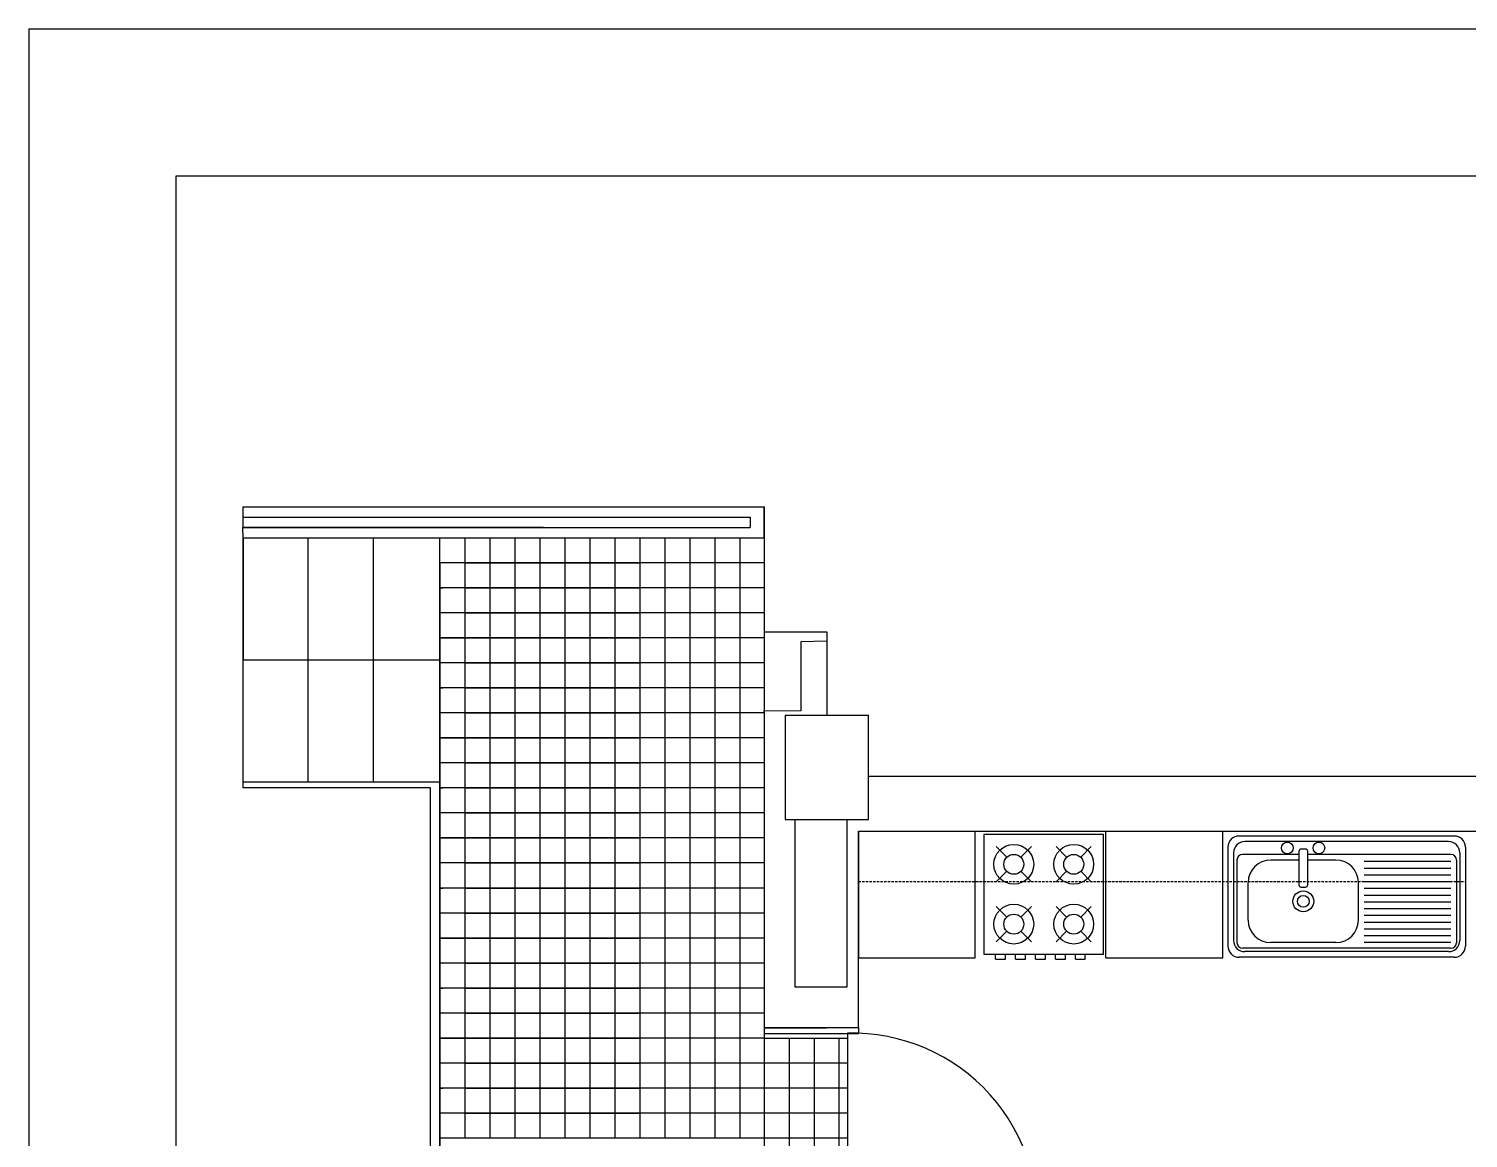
# Model space of a CAD drawing. Header units: millimetres. Extents: x 2377 to 4712, y -254 to 3188.
# Drawn here: x 3780.6 to 3927.5, y 1481 to 1594.2 of the extents above; entities that cross this region are included whole.
import ezdxf

# ---------------------------------------------------------------- set-up
doc = ezdxf.new("R2010")
doc.units = ezdxf.units.MM
doc.linetypes.add('DASHED2', pattern=[0.375, 0.25, -0.125])
doc.layers.add('Mobiliario', color=254, linetype='Continuous')
doc.layers.add('www.dwgautocad.com', color=7, linetype='Continuous')

# ---------------------------------------------------------------- blocks, each defined once
blk = doc.blocks.new('cl08-2')
for p, q in [((-0.439, 0), (-0.439, -0.879)), ((0.439, 0), (-0.439, 0)), ((0.439, -0.879), (0.439, 0)), ((-0.271, -0.168), (-0.349, -0.09)), ((-0.09, -0.09), (-0.168, -0.168)), ((0.168, -0.168), (0.09, -0.09)), ((0.271, -0.168), (0.349, -0.09)), ((-0.271, -0.271), (-0.349, -0.349)), ((-0.09, -0.349), (-0.168, -0.271)), ((0.09, -0.349), (0.168, -0.271)), ((0.349, -0.349), (0.271, -0.271)), ((-0.271, -0.607), (-0.349, -0.529)), ((-0.168, -0.607), (-0.09, -0.529)), ((0.168, -0.607), (0.09, -0.529)), ((0.271, -0.607), (0.349, -0.529)), ((-0.349, -0.788), (-0.271, -0.711)), ((-0.09, -0.788), (-0.168, -0.711)), ((0.09, -0.788), (0.168, -0.711)), ((0.349, -0.788), (0.271, -0.711)), ((-0.439, -0.879), (0.439, -0.879)), ((-0.354, -0.915), (-0.354, -0.879)), ((-0.354, -0.915), (-0.281, -0.915)), ((-0.281, -0.915), (-0.281, -0.879)), ((-0.208, -0.915), (-0.208, -0.879)), ((-0.208, -0.915), (-0.134, -0.915)), ((-0.134, -0.915), (-0.134, -0.879)), ((-0.061, -0.915), (-0.061, -0.879)), ((-0.061, -0.915), (0.012, -0.915)), ((0.012, -0.915), (0.012, -0.879)), ((0.085, -0.915), (0.085, -0.879)), ((0.085, -0.915), (0.159, -0.915)), ((0.159, -0.915), (0.159, -0.879)), ((0.232, -0.915), (0.232, -0.879)), ((0.232, -0.915), (0.305, -0.915)), ((0.305, -0.915), (0.305, -0.879))]:
    blk.add_line(p, q)
for centre, radius in [((-0.22, -0.22), 0.146), ((0.22, -0.22), 0.146), ((-0.22, -0.22), 0.0732), ((0.22, -0.22), 0.0732), ((-0.22, -0.659), 0.146), ((0.22, -0.659), 0.146), ((-0.22, -0.659), 0.0732), ((0.22, -0.659), 0.0732)]:
    blk.add_circle(centre, radius)
blk = doc.blocks.new('cl25-14')
at = {"layer": 'www.dwgautocad.com', "color": 0}
for p, q in [((0.478, 0.539), (-0.478, 0.539)), ((0.453, 0.514), (-0.453, 0.514)), ((-0.528, 0.489), (-0.528, 0.05)), ((-0.503, 0.464), (-0.503, 0.075)), ((-0.2125, 0.4572), (-0.463, 0.4572)), ((-0.2125, 0.4711), (-0.2125, 0.3223)), ((-0.1835, 0.4811), (-0.2025, 0.4811)), ((-0.1735, 0.3223), (-0.1735, 0.4711)), ((0.463, 0.4572), (-0.1735, 0.4572)), ((0.503, 0.464), (0.503, 0.075)), ((0.528, 0.489), (0.528, 0.05)), ((-0.488, 0.4322), (-0.488, 0.065)), ((-0.2125, 0.4322), (-0.338, 0.4322)), ((-0.048, 0.4322), (-0.1735, 0.4322)), ((0.463, 0.425), (0.077, 0.425)), ((0.463, 0.395), (0.077, 0.395)), ((0.488, 0.4322), (0.488, 0.065)), ((-0.438, 0.165), (-0.438, 0.3322)), ((0.052, 0.165), (0.052, 0.3322)), ((0.463, 0.365), (0.077, 0.365)), ((0.463, 0.335), (0.077, 0.335)), ((-0.2025, 0.3123), (-0.1835, 0.3123)), ((0.463, 0.305), (0.077, 0.305)), ((0.463, 0.275), (0.077, 0.275)), ((0.463, 0.245), (0.077, 0.245)), ((0.463, 0.215), (0.077, 0.215)), ((0.463, 0.185), (0.077, 0.185)), ((0.463, 0.155), (0.077, 0.155)), ((-0.048, 0.065), (-0.338, 0.065)), ((0.463, 0.125), (0.077, 0.125)), ((0.463, 0.095), (0.077, 0.095)), ((0.463, 0.065), (0.077, 0.065)), ((0.478, 0), (-0.478, 0)), ((0.463, 0.04), (-0.463, 0.04)), ((0.453, 0.025), (-0.453, 0.025))]:
    blk.add_line(p, q, dxfattribs=at)
for centre, radius in [((-0.264, 0.4859), 0.026), ((-0.1238, 0.4859), 0.026), ((-0.193, 0.2486), 0.0463), ((-0.193, 0.2486), 0.0263)]:
    blk.add_circle(centre, radius, dxfattribs=at)
for centre, radius, start, end in [((-0.478, 0.489), 0.05, 90, 180), ((-0.453, 0.464), 0.05, 90, 180), ((0.453, 0.464), 0.05, 0, 90), ((0.478, 0.489), 0.05, 0, 90), ((-0.463, 0.4322), 0.025, 90, 180), ((-0.2025, 0.4711), 0.01, 90, 180), ((-0.1835, 0.4711), 0.01, 0, 90), ((0.463, 0.4322), 0.025, 0, 90), ((-0.338, 0.3322), 0.1, 90, 180), ((-0.048, 0.3322), 0.1, 0, 90), ((-0.2025, 0.3223), 0.01, 180, 270), ((-0.1835, 0.3223), 0.01, 270, 0), ((-0.338, 0.165), 0.1, 180, 270), ((-0.048, 0.165), 0.1, 270, 0), ((-0.453, 0.075), 0.05, 180, 270), ((-0.463, 0.065), 0.025, 180, 270), ((0.453, 0.075), 0.05, 270, 0), ((0.463, 0.065), 0.025, 270, 0), ((-0.478, 0.05), 0.05, 180, 270), ((0.478, 0.05), 0.05, 270, 0)]:
    blk.add_arc(centre, radius, start, end, dxfattribs=at)

msp = doc.modelspace()

# ---------------------------------------------------------------- linework, layer by layer
at = {"transparency": 33554687}
for p, q in [((3780.64, 1594.22), (4200.64, 1594.22)), ((3780.64, 1594.22), (3780.64, 1297.22)), ((3795.69, 1317.22), (3795.69, 1579.22)), ((3795.69, 1579.22), (4191.18, 1579.22)), ((3802.49, 1545.46), (3802.49, 1543.34)), ((3802.49, 1545.46), (3855.67, 1545.46)), ((3855.67, 1542.3), (3855.67, 1545.46)), ((3855.67, 1545.46), (3855.67, 1532.7)), ((3855.67, 1545.46), (3855.67, 1532.7)), ((3855.67, 1545.46), (3855.67, 1492.29)), ((3802.49, 1544.39), (3833.17, 1544.39)), ((3802.49, 1544.39), (3854.25, 1544.39)), ((3802.49, 1544.39), (3854.23, 1544.39)), ((3854.23, 1544.39), (3854.23, 1543.36)), ((3833.17, 1543.36), (3802.49, 1543.36)), ((3802.49, 1543.36), (3854.23, 1543.36)), ((3802.5, 1542.3), (3802.49, 1543.36)), ((3802.5, 1516.77), (3802.5, 1542.3)), ((3802.5, 1542.3), (3822.57, 1542.3)), ((3802.5, 1542.3), (3802.5, 1529.85)), ((3802.5, 1542.3), (3855.67, 1542.3)), ((3809.15, 1517.41), (3809.15, 1542.3)), ((3815.81, 1517.41), (3815.81, 1542.3)), ((3822.57, 1365.76), (3822.57, 1542.3)), ((3822.57, 1542.3), (3825.12, 1542.3)), ((3825.12, 1542.3), (3825.12, 1539.74)), ((3825.12, 1542.3), (3827.67, 1542.3)), ((3827.67, 1542.3), (3827.67, 1539.74)), ((3827.67, 1542.3), (3830.23, 1542.3)), ((3830.23, 1542.3), (3830.23, 1539.74)), ((3830.23, 1542.3), (3832.78, 1542.3)), ((3832.78, 1542.3), (3832.78, 1539.74)), ((3832.78, 1542.3), (3835.33, 1542.3)), ((3835.33, 1542.3), (3835.33, 1539.74)), ((3835.33, 1542.3), (3837.88, 1542.3)), ((3837.88, 1542.3), (3837.88, 1539.74)), ((3837.88, 1542.3), (3840.44, 1542.3)), ((3840.44, 1542.3), (3840.44, 1539.74)), ((3840.44, 1542.3), (3842.99, 1542.3)), ((3842.99, 1542.3), (3842.99, 1539.74)), ((3845.54, 1542.3), (3845.54, 1539.74)), ((3848.09, 1542.3), (3848.09, 1539.74)), ((3850.64, 1542.3), (3850.64, 1539.74)), ((3853.2, 1542.3), (3853.2, 1539.74)), ((3825.12, 1539.74), (3822.57, 1539.74)), ((3822.57, 1539.74), (3822.57, 1537.19)), ((3827.67, 1539.74), (3825.12, 1539.74)), ((3825.12, 1539.74), (3825.12, 1537.19)), ((3825.12, 1539.74), (3827.67, 1539.74)), ((3830.23, 1539.74), (3827.67, 1539.74)), ((3827.67, 1539.74), (3827.67, 1537.19)), ((3827.67, 1539.74), (3830.23, 1539.74)), ((3832.78, 1539.74), (3830.23, 1539.74)), ((3830.23, 1539.74), (3830.23, 1537.19)), ((3830.23, 1539.74), (3832.78, 1539.74)), ((3835.33, 1539.74), (3832.78, 1539.74)), ((3832.78, 1539.74), (3832.78, 1537.19)), ((3832.78, 1539.74), (3835.33, 1539.74)), ((3837.88, 1539.74), (3835.33, 1539.74)), ((3835.33, 1539.74), (3835.33, 1537.19)), ((3835.33, 1539.74), (3837.88, 1539.74)), ((3840.44, 1539.74), (3837.88, 1539.74)), ((3837.88, 1539.74), (3837.88, 1537.19)), ((3837.88, 1539.74), (3840.44, 1539.74)), ((3842.99, 1539.74), (3840.44, 1539.74)), ((3840.44, 1539.74), (3840.44, 1537.19)), ((3840.44, 1539.74), (3842.99, 1539.74)), ((3845.54, 1539.74), (3842.99, 1539.74)), ((3842.99, 1539.74), (3842.99, 1537.19)), ((3848.09, 1539.74), (3845.54, 1539.74)), ((3845.54, 1539.74), (3845.54, 1537.19)), ((3850.64, 1539.74), (3848.09, 1539.74)), ((3848.09, 1539.74), (3848.09, 1537.19)), ((3853.2, 1539.74), (3850.64, 1539.74)), ((3850.64, 1539.74), (3850.64, 1537.19)), ((3855.67, 1539.74), (3853.2, 1539.74)), ((3853.2, 1539.74), (3853.2, 1537.19)), ((3822.57, 1537.19), (3822.89, 1537.19)), ((3825.12, 1537.19), (3822.57, 1537.19)), ((3822.57, 1537.19), (3822.57, 1534.64)), ((3822.57, 1537.19), (3822.57, 1532.09)), ((3827.67, 1537.19), (3825.12, 1537.19)), ((3825.12, 1537.19), (3825.12, 1534.64)), ((3825.12, 1537.19), (3827.67, 1537.19)), ((3830.23, 1537.19), (3827.67, 1537.19)), ((3827.67, 1537.19), (3827.67, 1534.64)), ((3827.67, 1537.19), (3830.23, 1537.19)), ((3832.78, 1537.19), (3830.23, 1537.19)), ((3830.23, 1537.19), (3830.23, 1534.64)), ((3830.23, 1537.19), (3832.78, 1537.19)), ((3835.33, 1537.19), (3832.78, 1537.19)), ((3832.78, 1537.19), (3832.78, 1534.64)), ((3832.78, 1537.19), (3835.33, 1537.19)), ((3837.88, 1537.19), (3835.33, 1537.19)), ((3835.33, 1537.19), (3835.33, 1534.64)), ((3835.33, 1537.19), (3837.88, 1537.19)), ((3840.44, 1537.19), (3837.88, 1537.19)), ((3837.88, 1537.19), (3837.88, 1534.64)), ((3837.88, 1537.19), (3840.44, 1537.19)), ((3842.99, 1537.19), (3840.44, 1537.19)), ((3840.44, 1537.19), (3840.44, 1534.64)), ((3840.44, 1537.19), (3842.99, 1537.19)), ((3845.54, 1537.19), (3842.99, 1537.19)), ((3842.99, 1537.19), (3842.99, 1534.64)), ((3848.09, 1537.19), (3845.54, 1537.19)), ((3845.54, 1537.19), (3845.54, 1534.64)), ((3850.64, 1537.19), (3848.09, 1537.19)), ((3848.09, 1537.19), (3848.09, 1534.64)), ((3853.2, 1537.19), (3850.64, 1537.19)), ((3850.64, 1537.19), (3850.64, 1534.64)), ((3855.67, 1537.19), (3853.2, 1537.19)), ((3853.2, 1537.19), (3853.2, 1534.64)), ((3825.12, 1534.64), (3822.57, 1534.64)), ((3827.67, 1534.64), (3825.12, 1534.64)), ((3825.12, 1534.64), (3825.12, 1532.09)), ((3825.12, 1534.64), (3827.67, 1534.64)), ((3830.23, 1534.64), (3827.67, 1534.64)), ((3827.67, 1534.64), (3827.67, 1532.09)), ((3827.67, 1534.64), (3830.23, 1534.64)), ((3832.78, 1534.64), (3830.23, 1534.64)), ((3830.23, 1534.64), (3830.23, 1532.09)), ((3830.23, 1534.64), (3832.78, 1534.64)), ((3835.33, 1534.64), (3832.78, 1534.64)), ((3832.78, 1534.64), (3832.78, 1532.09)), ((3832.78, 1534.64), (3835.33, 1534.64)), ((3837.88, 1534.64), (3835.33, 1534.64)), ((3835.33, 1534.64), (3835.33, 1532.09)), ((3835.33, 1534.64), (3837.88, 1534.64)), ((3840.44, 1534.64), (3837.88, 1534.64)), ((3837.88, 1534.64), (3837.88, 1532.09)), ((3837.88, 1534.64), (3840.44, 1534.64)), ((3842.99, 1534.64), (3840.44, 1534.64)), ((3840.44, 1534.64), (3840.44, 1532.09)), ((3840.44, 1534.64), (3842.99, 1534.64)), ((3845.54, 1534.64), (3842.99, 1534.64)), ((3842.99, 1534.64), (3842.99, 1532.09)), ((3848.09, 1534.64), (3845.54, 1534.64)), ((3845.54, 1534.64), (3845.54, 1532.09)), ((3850.64, 1534.64), (3848.09, 1534.64)), ((3848.09, 1534.64), (3848.09, 1532.09)), ((3853.2, 1534.64), (3850.64, 1534.64)), ((3850.64, 1534.64), (3850.64, 1532.09)), ((3855.67, 1534.64), (3853.2, 1534.64)), ((3853.2, 1534.64), (3853.2, 1532.09)), ((3825.12, 1532.09), (3822.57, 1532.09)), ((3822.57, 1532.09), (3822.57, 1521.88)), ((3822.57, 1532.09), (3825.12, 1532.09)), ((3827.67, 1532.09), (3825.12, 1532.09)), ((3825.12, 1532.09), (3825.12, 1529.54)), ((3825.12, 1532.09), (3827.67, 1532.09)), ((3830.23, 1532.09), (3827.67, 1532.09)), ((3827.67, 1532.09), (3827.67, 1529.54)), ((3827.67, 1532.09), (3830.23, 1532.09)), ((3832.78, 1532.09), (3830.23, 1532.09)), ((3830.23, 1532.09), (3830.23, 1529.54)), ((3830.23, 1532.09), (3832.78, 1532.09)), ((3835.33, 1532.09), (3832.78, 1532.09)), ((3832.78, 1532.09), (3832.78, 1529.54)), ((3832.78, 1532.09), (3835.33, 1532.09)), ((3837.88, 1532.09), (3835.33, 1532.09)), ((3835.33, 1532.09), (3835.33, 1529.54)), ((3835.33, 1532.09), (3837.88, 1532.09)), ((3840.44, 1532.09), (3837.88, 1532.09)), ((3837.88, 1532.09), (3837.88, 1529.54)), ((3837.88, 1532.09), (3840.44, 1532.09)), ((3842.99, 1532.09), (3840.44, 1532.09)), ((3840.44, 1532.09), (3840.44, 1529.54)), ((3840.44, 1532.09), (3842.99, 1532.09)), ((3845.54, 1532.09), (3842.99, 1532.09)), ((3842.99, 1532.09), (3842.99, 1529.54)), ((3848.09, 1532.09), (3845.54, 1532.09)), ((3845.54, 1532.09), (3845.54, 1529.54)), ((3850.64, 1532.09), (3848.09, 1532.09)), ((3848.09, 1532.09), (3848.09, 1529.54)), ((3853.2, 1532.09), (3850.64, 1532.09)), ((3850.64, 1532.09), (3850.64, 1529.54)), ((3855.67, 1532.09), (3853.2, 1532.09)), ((3853.2, 1532.09), (3853.2, 1529.54)), ((3855.67, 1532.7), (3862.05, 1532.7)), ((3862.05, 1532.7), (3862.05, 1524.19)), ((3862.05, 1532.7), (3862.05, 1524.19)), ((3862.06, 1531.75), (3859.4, 1531.68)), ((3859.4, 1531.68), (3859.4, 1524.63)), ((3802.5, 1529.85), (3822.57, 1529.85)), ((3825.12, 1529.54), (3822.57, 1529.54)), ((3822.57, 1529.54), (3822.57, 1526.98)), ((3827.67, 1529.54), (3825.12, 1529.54)), ((3825.12, 1529.54), (3825.12, 1526.98)), ((3825.12, 1529.54), (3827.67, 1529.54)), ((3830.23, 1529.54), (3827.67, 1529.54)), ((3827.67, 1529.54), (3827.67, 1526.98)), ((3827.67, 1529.54), (3830.23, 1529.54)), ((3832.78, 1529.54), (3830.23, 1529.54)), ((3830.23, 1529.54), (3830.23, 1526.98)), ((3830.23, 1529.54), (3832.78, 1529.54)), ((3835.33, 1529.54), (3832.78, 1529.54)), ((3832.78, 1529.54), (3832.78, 1526.98)), ((3832.78, 1529.54), (3835.33, 1529.54)), ((3837.88, 1529.54), (3835.33, 1529.54)), ((3835.33, 1529.54), (3835.33, 1526.98)), ((3835.33, 1529.54), (3837.88, 1529.54)), ((3840.44, 1529.54), (3837.88, 1529.54)), ((3837.88, 1529.54), (3837.88, 1526.98)), ((3837.88, 1529.54), (3840.44, 1529.54)), ((3842.99, 1529.54), (3840.44, 1529.54)), ((3840.44, 1529.54), (3840.44, 1526.98)), ((3840.44, 1529.54), (3842.99, 1529.54)), ((3845.54, 1529.54), (3842.99, 1529.54)), ((3842.99, 1529.54), (3842.99, 1526.98)), ((3848.09, 1529.54), (3845.54, 1529.54)), ((3845.54, 1529.54), (3845.54, 1526.98)), ((3850.64, 1529.54), (3848.09, 1529.54)), ((3848.09, 1529.54), (3848.09, 1526.98)), ((3853.2, 1529.54), (3850.64, 1529.54)), ((3850.64, 1529.54), (3850.64, 1526.98)), ((3855.67, 1529.54), (3853.2, 1529.54)), ((3853.2, 1529.54), (3853.2, 1526.98)), ((3822.57, 1526.98), (3822.89, 1526.98)), ((3825.12, 1526.98), (3822.57, 1526.98)), ((3822.57, 1526.98), (3822.57, 1524.43)), ((3822.57, 1526.98), (3822.57, 1521.88)), ((3827.67, 1526.98), (3825.12, 1526.98)), ((3825.12, 1526.98), (3825.12, 1524.43)), ((3825.12, 1526.98), (3827.67, 1526.98)), ((3830.23, 1526.98), (3827.67, 1526.98)), ((3827.67, 1526.98), (3827.67, 1524.43)), ((3827.67, 1526.98), (3830.23, 1526.98)), ((3832.78, 1526.98), (3830.23, 1526.98)), ((3830.23, 1526.98), (3830.23, 1524.43)), ((3830.23, 1526.98), (3832.78, 1526.98)), ((3835.33, 1526.98), (3832.78, 1526.98)), ((3832.78, 1526.98), (3832.78, 1524.43)), ((3832.78, 1526.98), (3835.33, 1526.98)), ((3837.88, 1526.98), (3835.33, 1526.98)), ((3835.33, 1526.98), (3835.33, 1524.43)), ((3835.33, 1526.98), (3837.88, 1526.98)), ((3840.44, 1526.98), (3837.88, 1526.98)), ((3837.88, 1526.98), (3837.88, 1524.43)), ((3837.88, 1526.98), (3840.44, 1526.98)), ((3842.99, 1526.98), (3840.44, 1526.98)), ((3840.44, 1526.98), (3840.44, 1524.43)), ((3840.44, 1526.98), (3842.99, 1526.98)), ((3845.54, 1526.98), (3842.99, 1526.98)), ((3842.99, 1526.98), (3842.99, 1524.43)), ((3848.09, 1526.98), (3845.54, 1526.98)), ((3845.54, 1526.98), (3845.54, 1524.43)), ((3850.64, 1526.98), (3848.09, 1526.98)), ((3848.09, 1526.98), (3848.09, 1524.43)), ((3853.2, 1526.98), (3850.64, 1526.98)), ((3850.64, 1526.98), (3850.64, 1524.43)), ((3855.67, 1526.98), (3853.2, 1526.98)), ((3853.2, 1526.98), (3853.2, 1524.43)), ((3859.4, 1524.63), (3855.62, 1524.61)), ((3825.12, 1524.43), (3822.57, 1524.43)), ((3827.67, 1524.43), (3825.12, 1524.43)), ((3825.12, 1524.43), (3825.12, 1521.88)), ((3825.12, 1524.43), (3827.67, 1524.43)), ((3830.23, 1524.43), (3827.67, 1524.43)), ((3827.67, 1524.43), (3827.67, 1521.88)), ((3827.67, 1524.43), (3830.23, 1524.43)), ((3832.78, 1524.43), (3830.23, 1524.43)), ((3830.23, 1524.43), (3830.23, 1521.88)), ((3830.23, 1524.43), (3832.78, 1524.43)), ((3835.33, 1524.43), (3832.78, 1524.43)), ((3832.78, 1524.43), (3832.78, 1521.88)), ((3832.78, 1524.43), (3835.33, 1524.43)), ((3837.88, 1524.43), (3835.33, 1524.43)), ((3835.33, 1524.43), (3835.33, 1521.88)), ((3835.33, 1524.43), (3837.88, 1524.43)), ((3840.44, 1524.43), (3837.88, 1524.43)), ((3837.88, 1524.43), (3837.88, 1521.88)), ((3837.88, 1524.43), (3840.44, 1524.43)), ((3842.99, 1524.43), (3840.44, 1524.43)), ((3840.44, 1524.43), (3840.44, 1521.88)), ((3840.44, 1524.43), (3842.99, 1524.43)), ((3845.54, 1524.43), (3842.99, 1524.43)), ((3842.99, 1524.43), (3842.99, 1521.88)), ((3848.09, 1524.43), (3845.54, 1524.43)), ((3845.54, 1524.43), (3845.54, 1521.88)), ((3850.64, 1524.43), (3848.09, 1524.43)), ((3848.09, 1524.43), (3848.09, 1521.88)), ((3853.2, 1524.43), (3850.64, 1524.43)), ((3850.64, 1524.43), (3850.64, 1521.88)), ((3855.67, 1524.43), (3853.2, 1524.43)), ((3853.2, 1524.43), (3853.2, 1521.88)), ((3857.8, 1524.19), (3866.3, 1524.19)), ((3857.8, 1524.19), (3857.8, 1513.56)), ((3866.3, 1513.56), (3866.3, 1524.19)), ((3825.12, 1521.88), (3822.57, 1521.88)), ((3822.57, 1521.88), (3822.57, 1501.46)), ((3822.57, 1521.88), (3825.12, 1521.88)), ((3827.67, 1521.88), (3825.12, 1521.88)), ((3825.12, 1521.88), (3825.12, 1519.33)), ((3825.12, 1521.88), (3827.67, 1521.88)), ((3830.23, 1521.88), (3827.67, 1521.88)), ((3827.67, 1521.88), (3827.67, 1519.33)), ((3827.67, 1521.88), (3830.23, 1521.88)), ((3832.78, 1521.88), (3830.23, 1521.88)), ((3830.23, 1521.88), (3830.23, 1519.33)), ((3830.23, 1521.88), (3832.78, 1521.88)), ((3835.33, 1521.88), (3832.78, 1521.88)), ((3832.78, 1521.88), (3832.78, 1519.33)), ((3832.78, 1521.88), (3835.33, 1521.88)), ((3837.88, 1521.88), (3835.33, 1521.88)), ((3835.33, 1521.88), (3835.33, 1519.33)), ((3835.33, 1521.88), (3837.88, 1521.88)), ((3840.44, 1521.88), (3837.88, 1521.88)), ((3837.88, 1521.88), (3837.88, 1519.33)), ((3837.88, 1521.88), (3840.44, 1521.88)), ((3842.99, 1521.88), (3840.44, 1521.88)), ((3840.44, 1521.88), (3840.44, 1519.33)), ((3840.44, 1521.88), (3842.99, 1521.88)), ((3845.54, 1521.88), (3842.99, 1521.88)), ((3842.99, 1521.88), (3842.99, 1519.33)), ((3848.09, 1521.88), (3845.54, 1521.88)), ((3845.54, 1521.88), (3845.54, 1519.33)), ((3850.64, 1521.88), (3848.09, 1521.88)), ((3848.09, 1521.88), (3848.09, 1519.33)), ((3853.2, 1521.88), (3850.64, 1521.88)), ((3850.64, 1521.88), (3850.64, 1519.33)), ((3855.67, 1521.88), (3853.2, 1521.88)), ((3853.2, 1521.88), (3853.2, 1519.33)), ((3825.12, 1519.33), (3822.57, 1519.33)), ((3822.57, 1519.33), (3822.57, 1516.77)), ((3827.67, 1519.33), (3825.12, 1519.33)), ((3825.12, 1519.33), (3825.12, 1516.77)), ((3825.12, 1519.33), (3827.67, 1519.33)), ((3830.23, 1519.33), (3827.67, 1519.33)), ((3827.67, 1519.33), (3827.67, 1516.77)), ((3827.67, 1519.33), (3830.23, 1519.33)), ((3832.78, 1519.33), (3830.23, 1519.33)), ((3830.23, 1519.33), (3830.23, 1516.77)), ((3830.23, 1519.33), (3832.78, 1519.33)), ((3835.33, 1519.33), (3832.78, 1519.33)), ((3832.78, 1519.33), (3832.78, 1516.77)), ((3832.78, 1519.33), (3835.33, 1519.33)), ((3837.88, 1519.33), (3835.33, 1519.33)), ((3835.33, 1519.33), (3835.33, 1516.77)), ((3835.33, 1519.33), (3837.88, 1519.33)), ((3840.44, 1519.33), (3837.88, 1519.33)), ((3837.88, 1519.33), (3837.88, 1516.77)), ((3837.88, 1519.33), (3840.44, 1519.33)), ((3842.99, 1519.33), (3840.44, 1519.33)), ((3840.44, 1519.33), (3840.44, 1516.77)), ((3840.44, 1519.33), (3842.99, 1519.33)), ((3845.54, 1519.33), (3842.99, 1519.33)), ((3842.99, 1519.33), (3842.99, 1516.77)), ((3848.09, 1519.33), (3845.54, 1519.33)), ((3845.54, 1519.33), (3845.54, 1516.77)), ((3850.64, 1519.33), (3848.09, 1519.33)), ((3848.09, 1519.33), (3848.09, 1516.77)), ((3853.2, 1519.33), (3850.64, 1519.33)), ((3850.64, 1519.33), (3850.64, 1516.77)), ((3855.67, 1519.33), (3853.2, 1519.33)), ((3853.2, 1519.33), (3853.2, 1516.77)), ((3802.5, 1516.77), (3802.5, 1517.41)), ((3802.5, 1517.41), (3822.57, 1517.41)), ((3802.5, 1517.41), (3809.15, 1517.41)), ((3809.15, 1517.41), (3815.81, 1517.41)), ((3822.57, 1516.77), (3822.57, 1518.05)), ((3866.3, 1517.96), (3951.38, 1517.96)), ((3821.64, 1516.77), (3802.5, 1516.77)), ((3821.64, 1365.76), (3821.64, 1516.77)), ((3822.57, 1365.76), (3822.57, 1516.77)), ((3822.57, 1516.77), (3822.89, 1516.77)), ((3825.12, 1516.77), (3822.57, 1516.77)), ((3822.57, 1516.77), (3822.57, 1514.22)), ((3822.57, 1516.77), (3822.57, 1511.67)), ((3827.67, 1516.77), (3825.12, 1516.77)), ((3825.12, 1516.77), (3825.12, 1514.22)), ((3825.12, 1516.77), (3827.67, 1516.77)), ((3830.23, 1516.77), (3827.67, 1516.77)), ((3827.67, 1516.77), (3827.67, 1514.22)), ((3827.67, 1516.77), (3830.23, 1516.77)), ((3832.78, 1516.77), (3830.23, 1516.77)), ((3830.23, 1516.77), (3830.23, 1514.22)), ((3830.23, 1516.77), (3832.78, 1516.77)), ((3835.33, 1516.77), (3832.78, 1516.77)), ((3832.78, 1516.77), (3832.78, 1514.22)), ((3832.78, 1516.77), (3835.33, 1516.77)), ((3837.88, 1516.77), (3835.33, 1516.77)), ((3835.33, 1516.77), (3835.33, 1514.22)), ((3835.33, 1516.77), (3837.88, 1516.77)), ((3840.44, 1516.77), (3837.88, 1516.77)), ((3837.88, 1516.77), (3837.88, 1514.22)), ((3837.88, 1516.77), (3840.44, 1516.77)), ((3842.99, 1516.77), (3840.44, 1516.77)), ((3840.44, 1516.77), (3840.44, 1514.22)), ((3840.44, 1516.77), (3842.99, 1516.77)), ((3845.54, 1516.77), (3842.99, 1516.77)), ((3842.99, 1516.77), (3842.99, 1514.22)), ((3848.09, 1516.77), (3845.54, 1516.77)), ((3845.54, 1516.77), (3845.54, 1514.22)), ((3850.64, 1516.77), (3848.09, 1516.77)), ((3848.09, 1516.77), (3848.09, 1514.22)), ((3853.2, 1516.77), (3850.64, 1516.77)), ((3850.64, 1516.77), (3850.64, 1514.22)), ((3855.67, 1516.77), (3853.2, 1516.77)), ((3853.2, 1516.77), (3853.2, 1514.22)), ((3825.12, 1514.22), (3822.57, 1514.22)), ((3827.67, 1514.22), (3825.12, 1514.22)), ((3825.12, 1514.22), (3825.12, 1511.67)), ((3825.12, 1514.22), (3827.67, 1514.22)), ((3830.23, 1514.22), (3827.67, 1514.22)), ((3827.67, 1514.22), (3827.67, 1511.67)), ((3827.67, 1514.22), (3830.23, 1514.22)), ((3832.78, 1514.22), (3830.23, 1514.22)), ((3830.23, 1514.22), (3830.23, 1511.67)), ((3830.23, 1514.22), (3832.78, 1514.22)), ((3835.33, 1514.22), (3832.78, 1514.22)), ((3832.78, 1514.22), (3832.78, 1511.67)), ((3832.78, 1514.22), (3835.33, 1514.22)), ((3837.88, 1514.22), (3835.33, 1514.22)), ((3835.33, 1514.22), (3835.33, 1511.67)), ((3835.33, 1514.22), (3837.88, 1514.22)), ((3840.44, 1514.22), (3837.88, 1514.22)), ((3837.88, 1514.22), (3837.88, 1511.67)), ((3837.88, 1514.22), (3840.44, 1514.22)), ((3842.99, 1514.22), (3840.44, 1514.22)), ((3840.44, 1514.22), (3840.44, 1511.67)), ((3840.44, 1514.22), (3842.99, 1514.22)), ((3845.54, 1514.22), (3842.99, 1514.22)), ((3842.99, 1514.22), (3842.99, 1511.67)), ((3848.09, 1514.22), (3845.54, 1514.22)), ((3845.54, 1514.22), (3845.54, 1511.67)), ((3850.64, 1514.22), (3848.09, 1514.22)), ((3848.09, 1514.22), (3848.09, 1511.67)), ((3853.2, 1514.22), (3850.64, 1514.22)), ((3850.64, 1514.22), (3850.64, 1511.67)), ((3855.67, 1514.22), (3853.2, 1514.22)), ((3853.2, 1514.22), (3853.2, 1511.67)), ((3857.8, 1513.56), (3866.3, 1513.56)), ((3858.8, 1513.56), (3858.8, 1496.48)), ((3864.13, 1496.48), (3864.13, 1513.56)), ((3825.12, 1511.67), (3822.57, 1511.67)), ((3822.57, 1511.67), (3822.57, 1501.46)), ((3822.57, 1511.67), (3825.12, 1511.67)), ((3827.67, 1511.67), (3825.12, 1511.67)), ((3825.12, 1511.67), (3825.12, 1509.12)), ((3825.12, 1511.67), (3827.67, 1511.67)), ((3830.23, 1511.67), (3827.67, 1511.67)), ((3827.67, 1511.67), (3827.67, 1509.12)), ((3827.67, 1511.67), (3830.23, 1511.67)), ((3832.78, 1511.67), (3830.23, 1511.67)), ((3830.23, 1511.67), (3830.23, 1509.12)), ((3830.23, 1511.67), (3832.78, 1511.67)), ((3835.33, 1511.67), (3832.78, 1511.67)), ((3832.78, 1511.67), (3832.78, 1509.12)), ((3832.78, 1511.67), (3835.33, 1511.67)), ((3837.88, 1511.67), (3835.33, 1511.67)), ((3835.33, 1511.67), (3835.33, 1509.12)), ((3835.33, 1511.67), (3837.88, 1511.67)), ((3840.44, 1511.67), (3837.88, 1511.67)), ((3837.88, 1511.67), (3837.88, 1509.12)), ((3837.88, 1511.67), (3840.44, 1511.67)), ((3842.99, 1511.67), (3840.44, 1511.67)), ((3840.44, 1511.67), (3840.44, 1509.12)), ((3840.44, 1511.67), (3842.99, 1511.67)), ((3845.54, 1511.67), (3842.99, 1511.67)), ((3842.99, 1511.67), (3842.99, 1509.12)), ((3848.09, 1511.67), (3845.54, 1511.67)), ((3845.54, 1511.67), (3845.54, 1509.12)), ((3850.64, 1511.67), (3848.09, 1511.67)), ((3848.09, 1511.67), (3848.09, 1509.12)), ((3853.2, 1511.67), (3850.64, 1511.67)), ((3850.64, 1511.67), (3850.64, 1509.12)), ((3855.67, 1511.67), (3853.2, 1511.67)), ((3853.2, 1511.67), (3853.2, 1509.12)), ((3865.28, 1492.29), (3865.28, 1512.35)), ((3865.28, 1512.35), (3941.49, 1512.35)), ((3865.28, 1512.35), (3865.28, 1499.43)), ((3825.12, 1509.12), (3822.57, 1509.12)), ((3822.57, 1509.12), (3822.57, 1506.56)), ((3827.67, 1509.12), (3825.12, 1509.12)), ((3825.12, 1509.12), (3825.12, 1506.56)), ((3825.12, 1509.12), (3827.67, 1509.12)), ((3830.23, 1509.12), (3827.67, 1509.12)), ((3827.67, 1509.12), (3827.67, 1506.56)), ((3827.67, 1509.12), (3830.23, 1509.12)), ((3832.78, 1509.12), (3830.23, 1509.12)), ((3830.23, 1509.12), (3830.23, 1506.56)), ((3830.23, 1509.12), (3832.78, 1509.12)), ((3835.33, 1509.12), (3832.78, 1509.12)), ((3832.78, 1509.12), (3832.78, 1506.56)), ((3832.78, 1509.12), (3835.33, 1509.12)), ((3837.88, 1509.12), (3835.33, 1509.12)), ((3835.33, 1509.12), (3835.33, 1506.56)), ((3835.33, 1509.12), (3837.88, 1509.12)), ((3840.44, 1509.12), (3837.88, 1509.12)), ((3837.88, 1509.12), (3837.88, 1506.56)), ((3837.88, 1509.12), (3840.44, 1509.12)), ((3842.99, 1509.12), (3840.44, 1509.12)), ((3840.44, 1509.12), (3840.44, 1506.56)), ((3840.44, 1509.12), (3842.99, 1509.12)), ((3845.54, 1509.12), (3842.99, 1509.12)), ((3842.99, 1509.12), (3842.99, 1506.56)), ((3848.09, 1509.12), (3845.54, 1509.12)), ((3845.54, 1509.12), (3845.54, 1506.56)), ((3850.64, 1509.12), (3848.09, 1509.12)), ((3848.09, 1509.12), (3848.09, 1506.56)), ((3853.2, 1509.12), (3850.64, 1509.12)), ((3850.64, 1509.12), (3850.64, 1506.56)), ((3855.67, 1509.12), (3853.2, 1509.12)), ((3853.2, 1509.12), (3853.2, 1506.56)), ((3822.57, 1506.56), (3822.89, 1506.56)), ((3825.12, 1506.56), (3822.57, 1506.56)), ((3822.57, 1506.56), (3822.57, 1504.01)), ((3822.57, 1506.56), (3822.57, 1501.46)), ((3827.67, 1506.56), (3825.12, 1506.56)), ((3825.12, 1506.56), (3825.12, 1504.01)), ((3825.12, 1506.56), (3827.67, 1506.56)), ((3830.23, 1506.56), (3827.67, 1506.56)), ((3827.67, 1506.56), (3827.67, 1504.01)), ((3827.67, 1506.56), (3830.23, 1506.56)), ((3832.78, 1506.56), (3830.23, 1506.56)), ((3830.23, 1506.56), (3830.23, 1504.01)), ((3830.23, 1506.56), (3832.78, 1506.56)), ((3835.33, 1506.56), (3832.78, 1506.56)), ((3832.78, 1506.56), (3832.78, 1504.01)), ((3832.78, 1506.56), (3835.33, 1506.56)), ((3837.88, 1506.56), (3835.33, 1506.56)), ((3835.33, 1506.56), (3835.33, 1504.01)), ((3835.33, 1506.56), (3837.88, 1506.56)), ((3840.44, 1506.56), (3837.88, 1506.56)), ((3837.88, 1506.56), (3837.88, 1504.01)), ((3837.88, 1506.56), (3840.44, 1506.56)), ((3842.99, 1506.56), (3840.44, 1506.56)), ((3840.44, 1506.56), (3840.44, 1504.01)), ((3840.44, 1506.56), (3842.99, 1506.56)), ((3845.54, 1506.56), (3842.99, 1506.56)), ((3842.99, 1506.56), (3842.99, 1504.01)), ((3848.09, 1506.56), (3845.54, 1506.56)), ((3845.54, 1506.56), (3845.54, 1504.01)), ((3850.64, 1506.56), (3848.09, 1506.56)), ((3848.09, 1506.56), (3848.09, 1504.01)), ((3853.2, 1506.56), (3850.64, 1506.56)), ((3850.64, 1506.56), (3850.64, 1504.01)), ((3855.67, 1506.56), (3853.2, 1506.56)), ((3853.2, 1506.56), (3853.2, 1504.01)), ((3825.12, 1504.01), (3822.57, 1504.01)), ((3827.67, 1504.01), (3825.12, 1504.01)), ((3825.12, 1504.01), (3825.12, 1501.46)), ((3825.12, 1504.01), (3827.67, 1504.01)), ((3830.23, 1504.01), (3827.67, 1504.01)), ((3827.67, 1504.01), (3827.67, 1501.46)), ((3827.67, 1504.01), (3830.23, 1504.01)), ((3832.78, 1504.01), (3830.23, 1504.01)), ((3830.23, 1504.01), (3830.23, 1501.46)), ((3830.23, 1504.01), (3832.78, 1504.01)), ((3835.33, 1504.01), (3832.78, 1504.01)), ((3832.78, 1504.01), (3832.78, 1501.46)), ((3832.78, 1504.01), (3835.33, 1504.01)), ((3837.88, 1504.01), (3835.33, 1504.01)), ((3835.33, 1504.01), (3835.33, 1501.46)), ((3835.33, 1504.01), (3837.88, 1504.01)), ((3840.44, 1504.01), (3837.88, 1504.01)), ((3837.88, 1504.01), (3837.88, 1501.46)), ((3837.88, 1504.01), (3840.44, 1504.01)), ((3842.99, 1504.01), (3840.44, 1504.01)), ((3840.44, 1504.01), (3840.44, 1501.46)), ((3840.44, 1504.01), (3842.99, 1504.01)), ((3845.54, 1504.01), (3842.99, 1504.01)), ((3842.99, 1504.01), (3842.99, 1501.46)), ((3848.09, 1504.01), (3845.54, 1504.01)), ((3845.54, 1504.01), (3845.54, 1501.46)), ((3850.64, 1504.01), (3848.09, 1504.01)), ((3848.09, 1504.01), (3848.09, 1501.46)), ((3853.2, 1504.01), (3850.64, 1504.01)), ((3850.64, 1504.01), (3850.64, 1501.46)), ((3855.67, 1504.01), (3853.2, 1504.01)), ((3853.2, 1504.01), (3853.2, 1501.46)), ((3825.12, 1501.46), (3822.57, 1501.46)), ((3822.57, 1501.46), (3822.57, 1481.04)), ((3822.57, 1501.46), (3825.12, 1501.46)), ((3827.67, 1501.46), (3825.12, 1501.46)), ((3825.12, 1501.46), (3825.12, 1498.91)), ((3825.12, 1501.46), (3827.67, 1501.46)), ((3830.23, 1501.46), (3827.67, 1501.46)), ((3827.67, 1501.46), (3827.67, 1498.91)), ((3827.67, 1501.46), (3830.23, 1501.46)), ((3832.78, 1501.46), (3830.23, 1501.46)), ((3830.23, 1501.46), (3830.23, 1498.91)), ((3830.23, 1501.46), (3832.78, 1501.46)), ((3835.33, 1501.46), (3832.78, 1501.46)), ((3832.78, 1501.46), (3832.78, 1498.91)), ((3832.78, 1501.46), (3835.33, 1501.46)), ((3837.88, 1501.46), (3835.33, 1501.46)), ((3835.33, 1501.46), (3835.33, 1498.91)), ((3835.33, 1501.46), (3837.88, 1501.46)), ((3840.44, 1501.46), (3837.88, 1501.46)), ((3837.88, 1501.46), (3837.88, 1498.91)), ((3837.88, 1501.46), (3840.44, 1501.46)), ((3842.99, 1501.46), (3840.44, 1501.46)), ((3840.44, 1501.46), (3840.44, 1498.91)), ((3840.44, 1501.46), (3842.99, 1501.46)), ((3845.54, 1501.46), (3842.99, 1501.46)), ((3842.99, 1501.46), (3842.99, 1498.91)), ((3848.09, 1501.46), (3845.54, 1501.46)), ((3845.54, 1501.46), (3845.54, 1498.91)), ((3850.64, 1501.46), (3848.09, 1501.46)), ((3848.09, 1501.46), (3848.09, 1498.91)), ((3853.2, 1501.46), (3850.64, 1501.46)), ((3850.64, 1501.46), (3850.64, 1498.91)), ((3855.67, 1501.46), (3853.2, 1501.46)), ((3853.2, 1501.46), (3853.2, 1498.91)), ((3825.12, 1498.91), (3822.57, 1498.91)), ((3822.57, 1498.91), (3822.57, 1496.36)), ((3827.67, 1498.91), (3825.12, 1498.91)), ((3825.12, 1498.91), (3825.12, 1496.36)), ((3825.12, 1498.91), (3827.67, 1498.91)), ((3830.23, 1498.91), (3827.67, 1498.91)), ((3827.67, 1498.91), (3827.67, 1496.36)), ((3827.67, 1498.91), (3830.23, 1498.91)), ((3832.78, 1498.91), (3830.23, 1498.91)), ((3830.23, 1498.91), (3830.23, 1496.36)), ((3830.23, 1498.91), (3832.78, 1498.91)), ((3835.33, 1498.91), (3832.78, 1498.91)), ((3832.78, 1498.91), (3832.78, 1496.36)), ((3832.78, 1498.91), (3835.33, 1498.91)), ((3837.88, 1498.91), (3835.33, 1498.91)), ((3835.33, 1498.91), (3835.33, 1496.36)), ((3835.33, 1498.91), (3837.88, 1498.91)), ((3840.44, 1498.91), (3837.88, 1498.91)), ((3837.88, 1498.91), (3837.88, 1496.36)), ((3837.88, 1498.91), (3840.44, 1498.91)), ((3842.99, 1498.91), (3840.44, 1498.91)), ((3840.44, 1498.91), (3840.44, 1496.36)), ((3840.44, 1498.91), (3842.99, 1498.91)), ((3845.54, 1498.91), (3842.99, 1498.91)), ((3842.99, 1498.91), (3842.99, 1496.36)), ((3848.09, 1498.91), (3845.54, 1498.91)), ((3845.54, 1498.91), (3845.54, 1496.36)), ((3850.64, 1498.91), (3848.09, 1498.91)), ((3848.09, 1498.91), (3848.09, 1496.36)), ((3853.2, 1498.91), (3850.64, 1498.91)), ((3850.64, 1498.91), (3850.64, 1496.36)), ((3855.67, 1498.91), (3853.2, 1498.91)), ((3853.2, 1498.91), (3853.2, 1496.36)), ((3822.57, 1496.36), (3822.89, 1496.36)), ((3825.12, 1496.36), (3822.57, 1496.36)), ((3822.57, 1496.36), (3822.57, 1493.8)), ((3822.57, 1496.36), (3822.57, 1491.25)), ((3827.67, 1496.36), (3825.12, 1496.36)), ((3825.12, 1496.36), (3825.12, 1493.8)), ((3825.12, 1496.36), (3827.67, 1496.36)), ((3830.23, 1496.36), (3827.67, 1496.36)), ((3827.67, 1496.36), (3827.67, 1493.8)), ((3827.67, 1496.36), (3830.23, 1496.36)), ((3832.78, 1496.36), (3830.23, 1496.36)), ((3830.23, 1496.36), (3830.23, 1493.8)), ((3830.23, 1496.36), (3832.78, 1496.36)), ((3835.33, 1496.36), (3832.78, 1496.36)), ((3832.78, 1496.36), (3832.78, 1493.8)), ((3832.78, 1496.36), (3835.33, 1496.36)), ((3837.88, 1496.36), (3835.33, 1496.36)), ((3835.33, 1496.36), (3835.33, 1493.8)), ((3835.33, 1496.36), (3837.88, 1496.36)), ((3840.44, 1496.36), (3837.88, 1496.36)), ((3837.88, 1496.36), (3837.88, 1493.8)), ((3837.88, 1496.36), (3840.44, 1496.36)), ((3842.99, 1496.36), (3840.44, 1496.36)), ((3840.44, 1496.36), (3840.44, 1493.8)), ((3840.44, 1496.36), (3842.99, 1496.36)), ((3845.54, 1496.36), (3842.99, 1496.36)), ((3842.99, 1496.36), (3842.99, 1493.8)), ((3848.09, 1496.36), (3845.54, 1496.36)), ((3845.54, 1496.36), (3845.54, 1493.8)), ((3850.64, 1496.36), (3848.09, 1496.36)), ((3848.09, 1496.36), (3848.09, 1493.8)), ((3853.2, 1496.36), (3850.64, 1496.36)), ((3850.64, 1496.36), (3850.64, 1493.8)), ((3855.67, 1496.36), (3853.2, 1496.36)), ((3853.2, 1496.36), (3853.2, 1493.8)), ((3858.8, 1496.48), (3864.13, 1496.48)), ((3825.12, 1493.8), (3822.57, 1493.8)), ((3827.67, 1493.8), (3825.12, 1493.8)), ((3825.12, 1493.8), (3825.12, 1491.25)), ((3825.12, 1493.8), (3827.67, 1493.8)), ((3830.23, 1493.8), (3827.67, 1493.8)), ((3827.67, 1493.8), (3827.67, 1491.25)), ((3827.67, 1493.8), (3830.23, 1493.8)), ((3832.78, 1493.8), (3830.23, 1493.8)), ((3830.23, 1493.8), (3830.23, 1491.25)), ((3830.23, 1493.8), (3832.78, 1493.8)), ((3835.33, 1493.8), (3832.78, 1493.8)), ((3832.78, 1493.8), (3832.78, 1491.25)), ((3832.78, 1493.8), (3835.33, 1493.8)), ((3837.88, 1493.8), (3835.33, 1493.8)), ((3835.33, 1493.8), (3835.33, 1491.25)), ((3835.33, 1493.8), (3837.88, 1493.8)), ((3840.44, 1493.8), (3837.88, 1493.8)), ((3837.88, 1493.8), (3837.88, 1491.25)), ((3837.88, 1493.8), (3840.44, 1493.8)), ((3842.99, 1493.8), (3840.44, 1493.8)), ((3840.44, 1493.8), (3840.44, 1491.25)), ((3840.44, 1493.8), (3842.99, 1493.8)), ((3845.54, 1493.8), (3842.99, 1493.8)), ((3842.99, 1493.8), (3842.99, 1491.25)), ((3848.09, 1493.8), (3845.54, 1493.8)), ((3845.54, 1493.8), (3845.54, 1491.25)), ((3850.64, 1493.8), (3848.09, 1493.8)), ((3848.09, 1493.8), (3848.09, 1491.25)), ((3853.2, 1493.8), (3850.64, 1493.8)), ((3850.64, 1493.8), (3850.64, 1491.25)), ((3855.67, 1493.8), (3853.2, 1493.8)), ((3853.2, 1493.8), (3853.2, 1491.25)), ((3855.67, 1492.29), (3862.03, 1492.29)), ((3865.28, 1492.29), (3855.67, 1492.29)), ((3855.67, 1492.29), (3855.67, 1491.74)), ((3865.28, 1492.29), (3865.28, 1491.74)), ((3825.12, 1491.25), (3822.57, 1491.25)), ((3822.57, 1491.25), (3822.57, 1481.04)), ((3822.57, 1491.25), (3825.12, 1491.25)), ((3827.67, 1491.25), (3825.12, 1491.25)), ((3825.12, 1491.25), (3825.12, 1488.7)), ((3825.12, 1491.25), (3827.67, 1491.25)), ((3830.23, 1491.25), (3827.67, 1491.25)), ((3827.67, 1491.25), (3827.67, 1488.7)), ((3827.67, 1491.25), (3830.23, 1491.25)), ((3832.78, 1491.25), (3830.23, 1491.25)), ((3830.23, 1491.25), (3830.23, 1488.7)), ((3830.23, 1491.25), (3832.78, 1491.25)), ((3835.33, 1491.25), (3832.78, 1491.25)), ((3832.78, 1491.25), (3832.78, 1488.7)), ((3832.78, 1491.25), (3835.33, 1491.25)), ((3837.88, 1491.25), (3835.33, 1491.25)), ((3835.33, 1491.25), (3835.33, 1488.7)), ((3835.33, 1491.25), (3837.88, 1491.25)), ((3840.44, 1491.25), (3837.88, 1491.25)), ((3837.88, 1491.25), (3837.88, 1488.7)), ((3837.88, 1491.25), (3840.44, 1491.25)), ((3842.99, 1491.25), (3840.44, 1491.25)), ((3840.44, 1491.25), (3840.44, 1488.7)), ((3840.44, 1491.25), (3842.99, 1491.25)), ((3845.54, 1491.25), (3842.99, 1491.25)), ((3842.99, 1491.25), (3842.99, 1488.7)), ((3848.09, 1491.25), (3845.54, 1491.25)), ((3845.54, 1491.25), (3845.54, 1488.7)), ((3850.64, 1491.25), (3848.09, 1491.25)), ((3848.09, 1491.25), (3848.09, 1488.7)), ((3853.2, 1491.25), (3850.64, 1491.25)), ((3850.64, 1491.25), (3850.64, 1488.7)), ((3855.67, 1491.25), (3853.2, 1491.25)), ((3853.2, 1491.25), (3853.2, 1488.7)), ((3855.67, 1491.74), (3865.28, 1491.74)), ((3855.67, 1491.74), (3855.67, 1469.41)), ((3855.67, 1491.25), (3858.22, 1491.25)), ((3858.22, 1491.25), (3858.22, 1469.96)), ((3858.22, 1491.25), (3860.77, 1491.25)), ((3860.77, 1491.25), (3860.77, 1469.96)), ((3860.77, 1491.25), (3863.33, 1491.25)), ((3863.33, 1469.96), (3863.33, 1491.25)), ((3863.33, 1491.25), (3864.16, 1491.25)), ((3864.16, 1491.74), (3864.16, 1469.96)), ((3825.12, 1488.7), (3822.57, 1488.7)), ((3822.57, 1488.7), (3822.57, 1486.15)), ((3827.67, 1488.7), (3825.12, 1488.7)), ((3825.12, 1488.7), (3825.12, 1486.15)), ((3825.12, 1488.7), (3827.67, 1488.7)), ((3830.23, 1488.7), (3827.67, 1488.7)), ((3827.67, 1488.7), (3827.67, 1486.15)), ((3827.67, 1488.7), (3830.23, 1488.7)), ((3832.78, 1488.7), (3830.23, 1488.7)), ((3830.23, 1488.7), (3830.23, 1486.15)), ((3830.23, 1488.7), (3832.78, 1488.7)), ((3835.33, 1488.7), (3832.78, 1488.7)), ((3832.78, 1488.7), (3832.78, 1486.15)), ((3832.78, 1488.7), (3835.33, 1488.7)), ((3837.88, 1488.7), (3835.33, 1488.7)), ((3835.33, 1488.7), (3835.33, 1486.15)), ((3835.33, 1488.7), (3837.88, 1488.7)), ((3840.44, 1488.7), (3837.88, 1488.7)), ((3837.88, 1488.7), (3837.88, 1486.15)), ((3837.88, 1488.7), (3840.44, 1488.7)), ((3842.99, 1488.7), (3840.44, 1488.7)), ((3840.44, 1488.7), (3840.44, 1486.15)), ((3840.44, 1488.7), (3842.99, 1488.7)), ((3845.54, 1488.7), (3842.99, 1488.7)), ((3842.99, 1488.7), (3842.99, 1486.15)), ((3848.09, 1488.7), (3845.54, 1488.7)), ((3845.54, 1488.7), (3845.54, 1486.15)), ((3850.64, 1488.7), (3848.09, 1488.7)), ((3848.09, 1488.7), (3848.09, 1486.15)), ((3853.2, 1488.7), (3850.64, 1488.7)), ((3850.64, 1488.7), (3850.64, 1486.15)), ((3855.67, 1488.7), (3853.2, 1488.7)), ((3853.2, 1488.7), (3853.2, 1486.15)), ((3858.14, 1488.7), (3855.67, 1488.7)), ((3860.61, 1488.7), (3858.14, 1488.7)), ((3864.16, 1488.7), (3860.61, 1488.7)), ((3822.57, 1486.15), (3822.89, 1486.15)), ((3825.12, 1486.15), (3822.57, 1486.15)), ((3822.57, 1486.15), (3822.57, 1483.59)), ((3822.57, 1486.15), (3822.57, 1481.04)), ((3827.67, 1486.15), (3825.12, 1486.15)), ((3825.12, 1486.15), (3825.12, 1483.59)), ((3825.12, 1486.15), (3827.67, 1486.15)), ((3830.23, 1486.15), (3827.67, 1486.15)), ((3827.67, 1486.15), (3827.67, 1483.59)), ((3827.67, 1486.15), (3830.23, 1486.15)), ((3832.78, 1486.15), (3830.23, 1486.15)), ((3830.23, 1486.15), (3830.23, 1483.59)), ((3830.23, 1486.15), (3832.78, 1486.15)), ((3835.33, 1486.15), (3832.78, 1486.15)), ((3832.78, 1486.15), (3832.78, 1483.59)), ((3832.78, 1486.15), (3835.33, 1486.15)), ((3837.88, 1486.15), (3835.33, 1486.15)), ((3835.33, 1486.15), (3835.33, 1483.59)), ((3835.33, 1486.15), (3837.88, 1486.15)), ((3840.44, 1486.15), (3837.88, 1486.15)), ((3837.88, 1486.15), (3837.88, 1483.59)), ((3837.88, 1486.15), (3840.44, 1486.15)), ((3842.99, 1486.15), (3840.44, 1486.15)), ((3840.44, 1486.15), (3840.44, 1483.59)), ((3840.44, 1486.15), (3842.99, 1486.15)), ((3845.54, 1486.15), (3842.99, 1486.15)), ((3842.99, 1486.15), (3842.99, 1483.59)), ((3848.09, 1486.15), (3845.54, 1486.15)), ((3845.54, 1486.15), (3845.54, 1483.59)), ((3850.64, 1486.15), (3848.09, 1486.15)), ((3848.09, 1486.15), (3848.09, 1483.59)), ((3853.2, 1486.15), (3850.64, 1486.15)), ((3850.64, 1486.15), (3850.64, 1483.59)), ((3855.67, 1486.15), (3853.2, 1486.15)), ((3853.2, 1486.15), (3853.2, 1483.59)), ((3858.14, 1486.15), (3855.67, 1486.15)), ((3860.61, 1486.15), (3858.14, 1486.15)), ((3864.16, 1486.15), (3860.61, 1486.15)), ((3825.12, 1483.59), (3822.57, 1483.59)), ((3827.67, 1483.59), (3825.12, 1483.59)), ((3825.12, 1483.59), (3825.12, 1481.04)), ((3825.12, 1483.59), (3827.67, 1483.59)), ((3830.23, 1483.59), (3827.67, 1483.59)), ((3827.67, 1483.59), (3827.67, 1481.04)), ((3827.67, 1483.59), (3830.23, 1483.59)), ((3832.78, 1483.59), (3830.23, 1483.59)), ((3830.23, 1483.59), (3830.23, 1481.04)), ((3830.23, 1483.59), (3832.78, 1483.59)), ((3835.33, 1483.59), (3832.78, 1483.59)), ((3832.78, 1483.59), (3832.78, 1481.04)), ((3832.78, 1483.59), (3835.33, 1483.59)), ((3837.88, 1483.59), (3835.33, 1483.59)), ((3835.33, 1483.59), (3835.33, 1481.04)), ((3835.33, 1483.59), (3837.88, 1483.59)), ((3840.44, 1483.59), (3837.88, 1483.59)), ((3837.88, 1483.59), (3837.88, 1481.04)), ((3837.88, 1483.59), (3840.44, 1483.59)), ((3842.99, 1483.59), (3840.44, 1483.59)), ((3840.44, 1483.59), (3840.44, 1481.04)), ((3840.44, 1483.59), (3842.99, 1483.59)), ((3845.54, 1483.59), (3842.99, 1483.59)), ((3842.99, 1483.59), (3842.99, 1481.04)), ((3848.09, 1483.59), (3845.54, 1483.59)), ((3845.54, 1483.59), (3845.54, 1481.04)), ((3850.64, 1483.59), (3848.09, 1483.59)), ((3848.09, 1483.59), (3848.09, 1481.04)), ((3853.2, 1483.59), (3850.64, 1483.59)), ((3850.64, 1483.59), (3850.64, 1481.04)), ((3855.67, 1483.59), (3853.2, 1483.59)), ((3853.2, 1483.59), (3853.2, 1481.04)), ((3858.14, 1483.59), (3855.67, 1483.59)), ((3860.61, 1483.59), (3858.14, 1483.59)), ((3864.16, 1483.59), (3860.61, 1483.59)), ((3825.12, 1481.04), (3822.57, 1481.04)), ((3822.57, 1481.04), (3822.57, 1419.79)), ((3827.67, 1481.04), (3825.12, 1481.04)), ((3830.23, 1481.04), (3827.67, 1481.04)), ((3832.78, 1481.04), (3830.23, 1481.04)), ((3835.33, 1481.04), (3832.78, 1481.04)), ((3837.88, 1481.04), (3835.33, 1481.04)), ((3840.44, 1481.04), (3837.88, 1481.04)), ((3842.99, 1481.04), (3840.44, 1481.04)), ((3845.54, 1481.04), (3842.99, 1481.04)), ((3848.09, 1481.04), (3845.54, 1481.04)), ((3850.64, 1481.04), (3848.09, 1481.04)), ((3853.2, 1481.04), (3850.64, 1481.04)), ((3855.67, 1481.04), (3853.2, 1481.04)), ((3858.14, 1481.04), (3855.67, 1481.04)), ((3860.61, 1481.04), (3858.14, 1481.04)), ((3864.16, 1481.04), (3860.61, 1481.04))]:
    msp.add_line(p, q, dxfattribs=at)
at = {"layer": 'Mobiliario', "transparency": 33554687}
for p, q in [((3877.21, 1499.43), (3877.21, 1512.35)), ((3890.54, 1499.43), (3890.54, 1512.35)), ((3902.47, 1499.43), (3902.47, 1512.35)), ((3865.28, 1499.43), (3877.21, 1499.43)), ((3890.54, 1499.43), (3902.47, 1499.43))]:
    msp.add_line(p, q, dxfattribs=at)
at = {"layer": 'Mobiliario', "linetype": 'DASHED2', "transparency": 33554687}
msp.add_line((3865.28, 1507.23), (3927.23, 1507.23), dxfattribs=at)
at = {"layer": 'Mobiliario', "transparency": 33554687}
msp.add_arc((3864.72, 1472.95), 18.8, 351.8946, 91.7099, dxfattribs=at)

# ---------------------------------------------------------------- block references
for name, p, xscale, yscale, zscale in [('cl08-2', (3884.2, 1512.04), 13.90176246541908, 13.90176246541908, 13.90176246541908), ('cl25-14', (3915.11, 1499.5), 22.95229439765271, 22.95229439765271, 22.95229439765271)]:
    msp.add_blockref(name, p, dxfattribs=dict(at, xscale=xscale, yscale=yscale, zscale=zscale))

doc.saveas('drawing.dxf')
